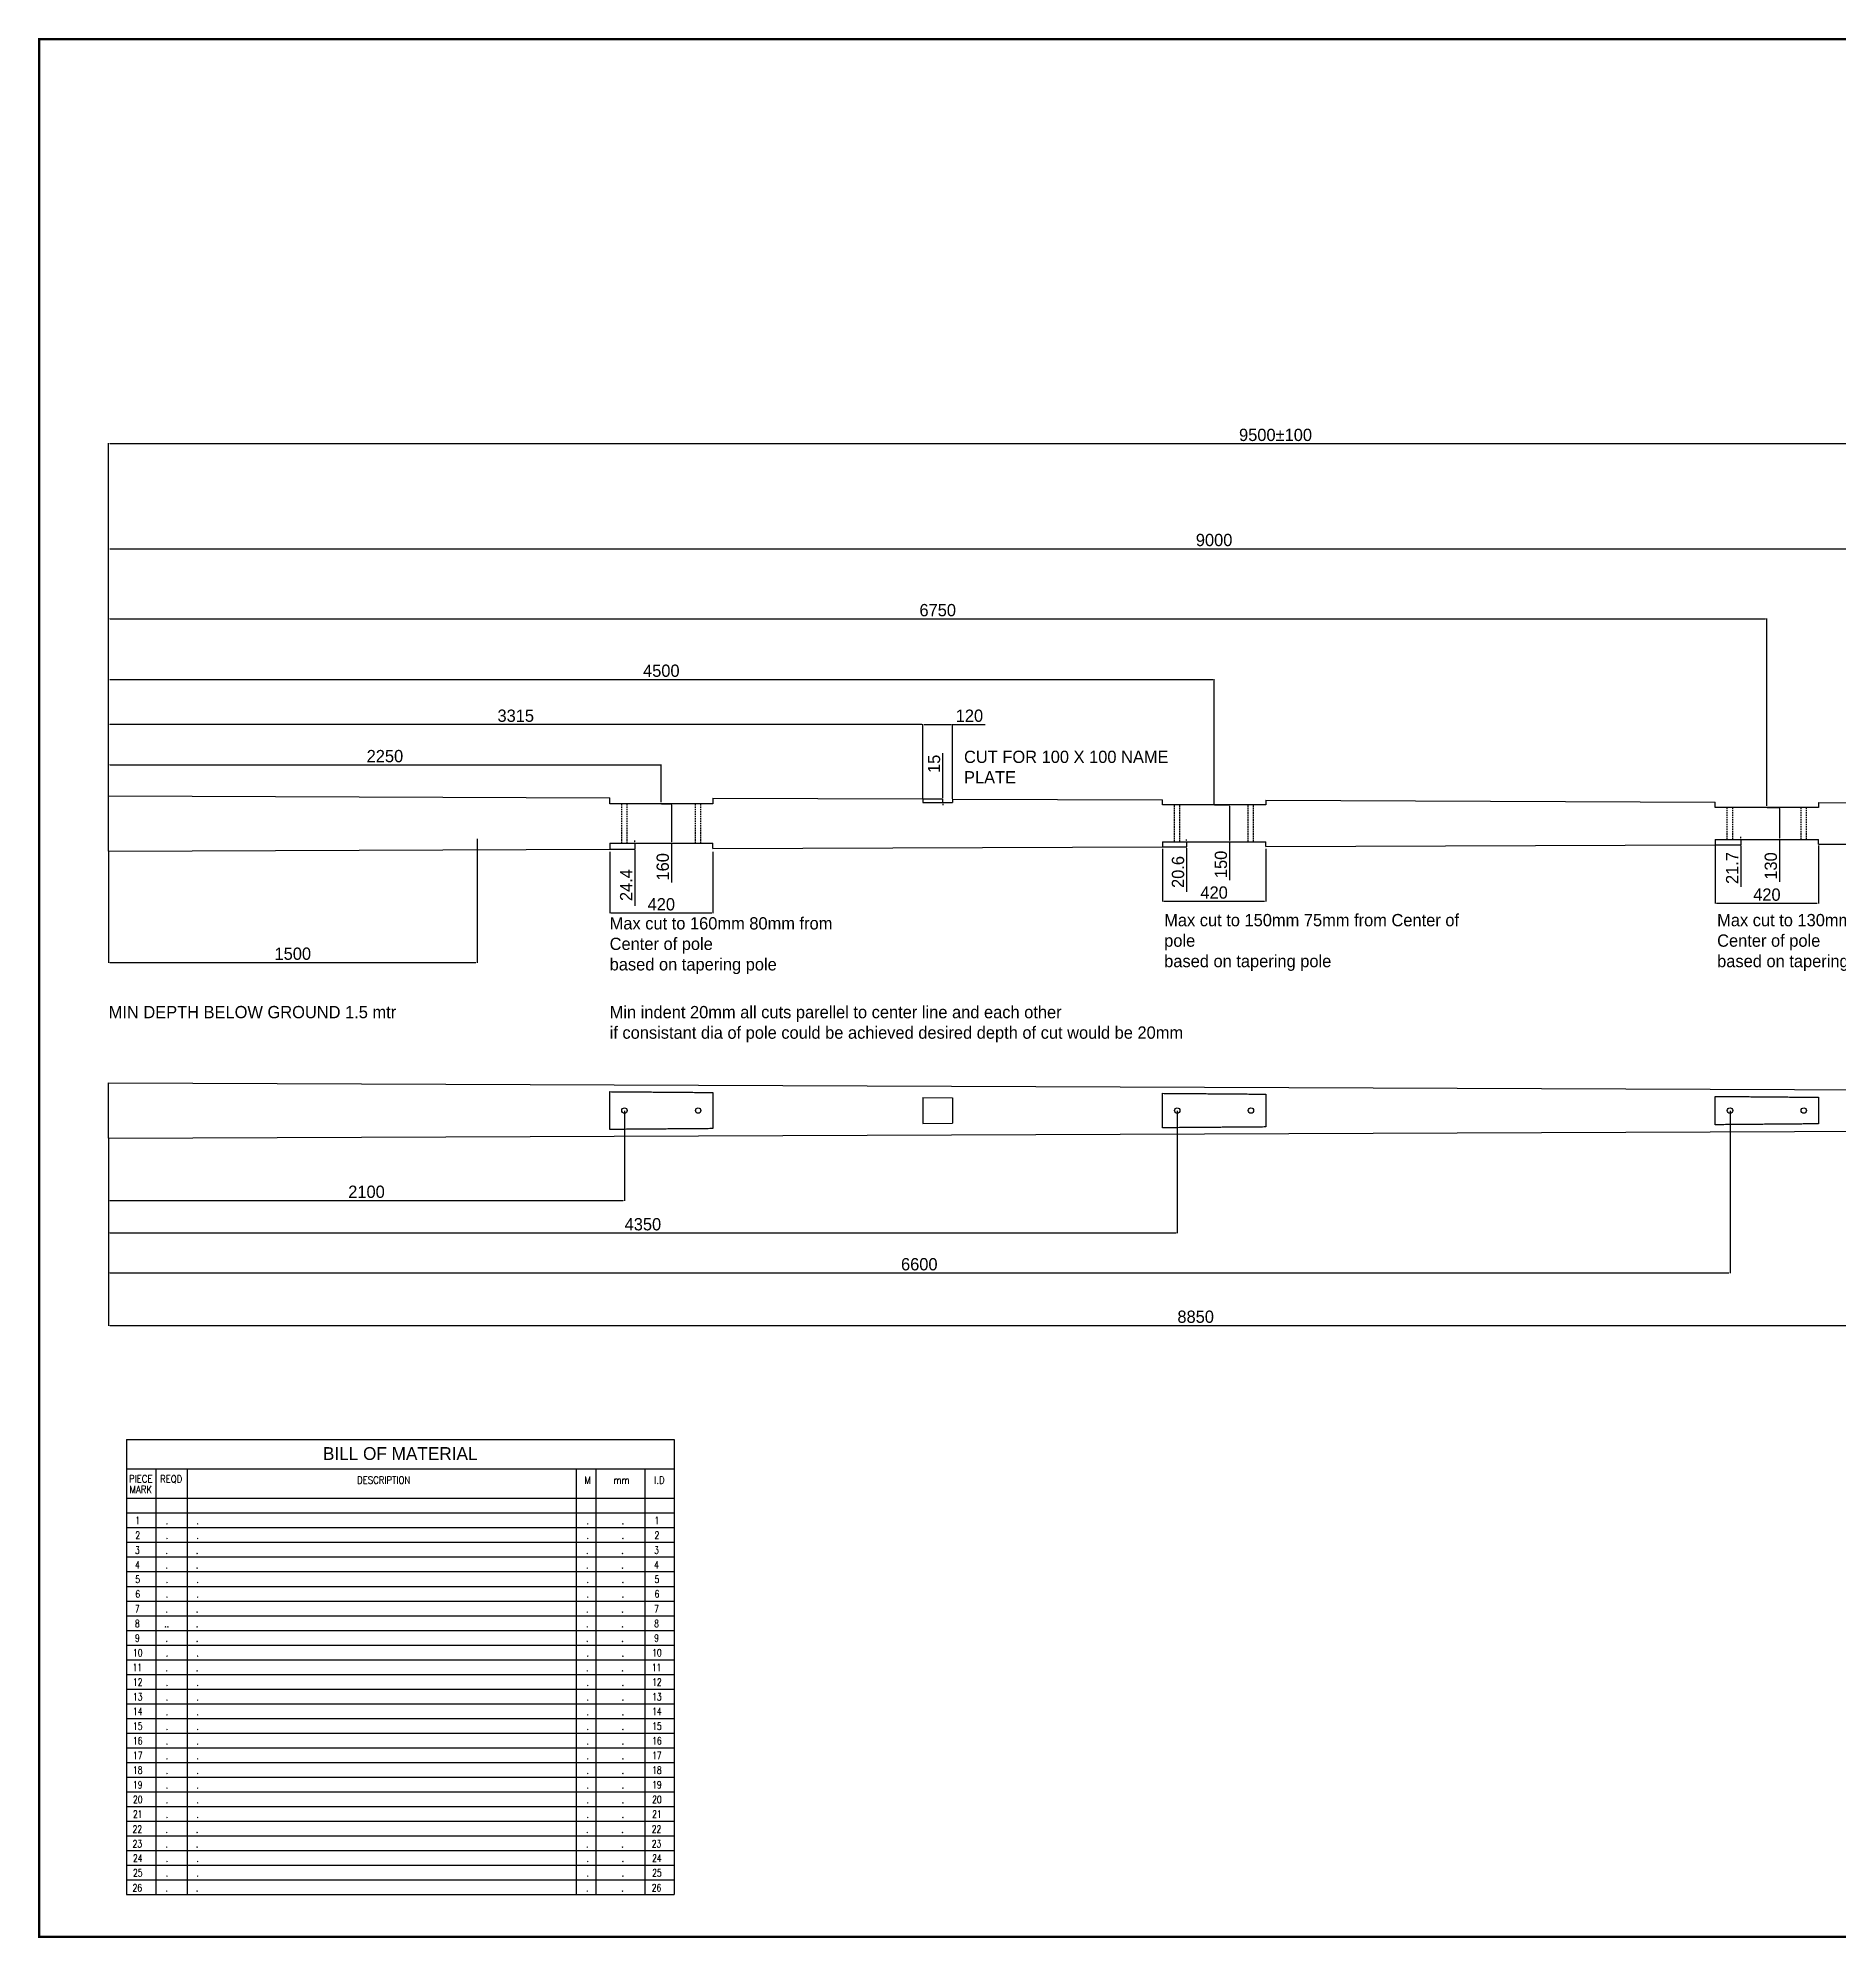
# Model space of a CAD drawing. Header units: inches. Extents: x -2440 to 8669, y 1877 to 9608.
# Drawn here: x -2440 to 4886, y 1877 to 9608 of the extents above; entities that cross this region are included whole.
import ezdxf
from ezdxf.enums import TextEntityAlignment as Align

# ---------------------------------------------------------------- set-up
doc = ezdxf.new("R2010")
doc.units = ezdxf.units.IN
doc.header["$MEASUREMENT"] = 0
doc.linetypes.add('HIDDEN', pattern=[9.525, 6.35, -3.175])
for name, color, linetype in [('D', 7, 'Continuous'), ('DIM', 5, 'Continuous'), ('post 2d', 7, 'Continuous'), ('post hidden 2d', 4, 'HIDDEN')]:
    doc.layers.add(name, color=color, linetype=linetype)
doc.styles.add('332', font='ROMANS.SHX', dxfattribs={"width": 0.75, "height": 1.125})
doc.styles.add('T3', font='romans.shx', dxfattribs={"width": 0.75, "height": 2.125})
doc.dimstyles.new('ISO-25', dxfattribs={"dimtxt": 2.5, "dimasz": 2.5, "dimexe": 1.25, "dimexo": 0.625, "dimtad": 1, "dimtxsty": 'Standard', "dimcen": 2.5, "dimadec": 0, "dimazin": 0, "dimtfac": 1, "dimtmove": 0, "dimatfit": 3, "dimfxl": 0, "dimarcsym": 0})

# ---------------------------------------------------------------- blocks, each defined once
blk = doc.blocks.new('*D1')
at = {"layer": 'Defpoints', "color": 0}
for p in [(6697, 5244.2), (-2153, 4931.7), (6697, 4370)]:
    blk.add_point(p, dxfattribs=at)
at = {"layer": 'DIM', "color": 0, "lineweight": -2}
for p, q in [((6697, 5243.2), (6697, 4368.7)), ((-2153, 4930.7), (-2153, 4368.7)), ((-2148, 4370), (6692, 4370))]:
    blk.add_line(p, q, dxfattribs=at)
at = {"layer": 'DIM', "color": 0}
for points in [[(-2148, 4370.8), (-2148, 4369.2), (-2153, 4370)], [(6692, 4370.8), (6692, 4369.2), (6697, 4370)]]:
    blk.add_solid(points, dxfattribs=at)
at = {"layer": 'DIM', "color": 0, "insert": (2272, 4405), "char_height": 50, "attachment_point": 5}
blk.add_mtext('8850', dxfattribs=at)
blk = doc.blocks.new('*D2')
at = {"layer": 'Defpoints', "color": 0}
for p in [(4447, 5244.2), (-2153, 4937.8), (4447, 4583.5)]:
    blk.add_point(p, dxfattribs=at)
at = {"layer": 'DIM', "color": 0, "lineweight": -2}
for p, q in [((4447, 5243.2), (4447, 4582.3)), ((-2153, 4936.8), (-2153, 4582.3)), ((-2148, 4583.5), (4442, 4583.5))]:
    blk.add_line(p, q, dxfattribs=at)
at = {"layer": 'DIM', "color": 0}
for points in [[(-2148, 4584.3), (-2148, 4582.7), (-2153, 4583.5)], [(4442, 4584.3), (4442, 4582.7), (4447, 4583.5)]]:
    blk.add_solid(points, dxfattribs=at)
at = {"layer": 'DIM', "color": 0, "insert": (1147, 4618.5), "char_height": 50, "attachment_point": 5}
blk.add_mtext('6600', dxfattribs=at)
blk = doc.blocks.new('*D3')
at = {"layer": 'Defpoints', "color": 0}
for p in [(6847, 7530.5), (-2153, 6662), (6847, 6467.7)]:
    blk.add_point(p, dxfattribs=at)
at = {"layer": 'DIM', "color": 0, "lineweight": -2}
for p, q in [((-2153, 6663), (-2153, 7531.8)), ((-2148, 7530.5), (6842, 7530.5)), ((6847, 6468.7), (6847, 7531.8))]:
    blk.add_line(p, q, dxfattribs=at)
at = {"layer": 'DIM', "color": 0}
for points in [[(-2148, 7531.4), (-2148, 7529.7), (-2153, 7530.5)], [(6842, 7531.4), (6842, 7529.7), (6847, 7530.5)]]:
    blk.add_solid(points, dxfattribs=at)
at = {"layer": 'DIM', "color": 0, "insert": (2347, 7565.5), "char_height": 50, "attachment_point": 5}
blk.add_mtext('9000', dxfattribs=at)
blk = doc.blocks.new('*D4')
at = {"layer": 'Defpoints', "color": 0}
for p in [(4597, 7245.1), (-2153, 6659.2), (4597, 6482.7)]:
    blk.add_point(p, dxfattribs=at)
at = {"layer": 'DIM', "color": 0, "lineweight": -2}
for p, q in [((-2153, 6660.2), (-2153, 7246.3)), ((-2148, 7245.1), (4592, 7245.1)), ((4597, 6483.7), (4597, 7246.3))]:
    blk.add_line(p, q, dxfattribs=at)
at = {"layer": 'DIM', "color": 0}
for points in [[(-2148, 7245.9), (-2148, 7244.3), (-2153, 7245.1)], [(4592, 7245.9), (4592, 7244.3), (4597, 7245.1)]]:
    blk.add_solid(points, dxfattribs=at)
at = {"layer": 'DIM', "color": 0, "insert": (1222, 7280.1), "char_height": 50, "attachment_point": 5}
blk.add_mtext('6750', dxfattribs=at)
blk = doc.blocks.new('*D5')
at = {"layer": 'Defpoints', "color": 0}
for p in [(7347, 7958.2), (-2153, 6525.2), (7347, 6487.7)]:
    blk.add_point(p, dxfattribs=at)
at = {"layer": 'DIM', "color": 0, "lineweight": -2}
for p, q in [((-2153, 6526.2), (-2153, 7959.4)), ((-2148, 7958.2), (7342, 7958.2)), ((7347, 6488.7), (7347, 7959.4))]:
    blk.add_line(p, q, dxfattribs=at)
at = {"layer": 'DIM', "color": 0}
for points in [[(-2148, 7959), (-2148, 7957.3), (-2153, 7958.2)], [(7342, 7959), (7342, 7957.3), (7347, 7958.2)]]:
    blk.add_solid(points, dxfattribs=at)
at = {"layer": 'DIM', "color": 0, "insert": (2597, 7993.2), "char_height": 50, "attachment_point": 5}
blk.add_mtext('9500±100', dxfattribs=at)
blk = doc.blocks.new('*D6')
at = {"layer": 'Defpoints', "color": 0}
for p in [(-53, 5244.2), (-2153, 5131.7), (-53, 4878.4)]:
    blk.add_point(p, dxfattribs=at)
at = {"layer": 'DIM', "color": 0, "lineweight": -2}
for p, q in [((-53, 5243.2), (-53, 4877.1)), ((-2153, 5130.7), (-2153, 4877.1)), ((-2148, 4878.4), (-58, 4878.4))]:
    blk.add_line(p, q, dxfattribs=at)
at = {"layer": 'DIM', "color": 0}
for points in [[(-2148, 4879.2), (-2148, 4877.5), (-2153, 4878.4)], [(-58, 4879.2), (-58, 4877.5), (-53, 4878.4)]]:
    blk.add_solid(points, dxfattribs=at)
at = {"layer": 'DIM', "color": 0, "insert": (-1103, 4913.4), "char_height": 50, "attachment_point": 5}
blk.add_mtext('2100', dxfattribs=at)
blk = doc.blocks.new('*D7')
at = {"layer": 'Defpoints', "color": 0}
for p in [(2197, 5244.2), (-2153, 5131.7), (2197, 4746.2)]:
    blk.add_point(p, dxfattribs=at)
at = {"layer": 'DIM', "color": 0, "lineweight": -2}
for p, q in [((2197, 5243.2), (2197, 4744.9)), ((-2153, 5130.7), (-2153, 4744.9)), ((-2148, 4746.2), (2192, 4746.2))]:
    blk.add_line(p, q, dxfattribs=at)
at = {"layer": 'DIM', "color": 0}
for points in [[(-2148, 4747), (-2148, 4745.4), (-2153, 4746.2)], [(2192, 4747), (2192, 4745.4), (2197, 4746.2)]]:
    blk.add_solid(points, dxfattribs=at)
at = {"layer": 'DIM', "color": 0, "insert": (22, 4781.2), "char_height": 50, "attachment_point": 5}
blk.add_mtext('4350', dxfattribs=at)
blk = doc.blocks.new('*D8')
at = {"layer": 'Defpoints', "color": 0}
for p in [(97, 6651.2), (-2153, 6526.2), (97, 6497.7)]:
    blk.add_point(p, dxfattribs=at)
at = {"layer": 'DIM', "color": 0, "lineweight": -2}
for p, q in [((-2153, 6527.2), (-2153, 6652.4)), ((-2148, 6651.2), (92, 6651.2)), ((97, 6498.7), (97, 6652.4))]:
    blk.add_line(p, q, dxfattribs=at)
at = {"layer": 'DIM', "color": 0}
for points in [[(-2148, 6652), (-2148, 6650.3), (-2153, 6651.2)], [(92, 6652), (92, 6650.3), (97, 6651.2)]]:
    blk.add_solid(points, dxfattribs=at)
at = {"layer": 'DIM', "color": 0, "insert": (-1028, 6686.2), "char_height": 50, "attachment_point": 5}
blk.add_mtext('2250', dxfattribs=at)
blk = doc.blocks.new('*D9')
at = {"layer": 'Defpoints', "color": 0}
for p in [(2347, 6998.6), (-2153, 6659.2), (2347, 6487.7)]:
    blk.add_point(p, dxfattribs=at)
at = {"layer": 'DIM', "color": 0, "lineweight": -2}
for p, q in [((-2153, 6660.2), (-2153, 6999.8)), ((-2148, 6998.6), (2342, 6998.6)), ((2347, 6488.7), (2347, 6999.8))]:
    blk.add_line(p, q, dxfattribs=at)
at = {"layer": 'DIM', "color": 0}
for points in [[(-2148, 6999.4), (-2148, 6997.8), (-2153, 6998.6)], [(2342, 6999.4), (2342, 6997.8), (2347, 6998.6)]]:
    blk.add_solid(points, dxfattribs=at)
at = {"layer": 'DIM', "color": 0, "insert": (97, 7033.6), "char_height": 50, "attachment_point": 5}
blk.add_mtext('4500', dxfattribs=at)
blk = doc.blocks.new('*D10')
at = {"layer": 'Defpoints', "color": 0}
for p in [(-113, 6298), (307, 6298), (307, 6048.2)]:
    blk.add_point(p, dxfattribs=at)
at = {"layer": 'DIM', "color": 0, "lineweight": -2}
for p, q in [((-113, 6297), (-113, 6047)), ((307, 6297), (307, 6047)), ((-108, 6048.2), (302, 6048.2))]:
    blk.add_line(p, q, dxfattribs=at)
at = {"layer": 'DIM', "color": 0}
for points in [[(-108, 6049), (-108, 6047.4), (-113, 6048.2)], [(302, 6049), (302, 6047.4), (307, 6048.2)]]:
    blk.add_solid(points, dxfattribs=at)
at = {"layer": 'DIM', "color": 0, "insert": (97, 6083.2), "char_height": 50, "attachment_point": 5}
blk.add_mtext('420', dxfattribs=at)
blk = doc.blocks.new('*D11')
at = {"layer": 'Defpoints', "color": 0}
for p in [(97, 6492.7), (138.1, 6492.7), (97, 6332.7)]:
    blk.add_point(p, dxfattribs=at)
at = {"layer": 'DIM', "color": 0, "lineweight": -2}
for p, q in [((98, 6492.7), (139.3, 6492.7)), ((138.1, 6487.7), (138.1, 6337.7)), ((98, 6332.7), (139.3, 6332.7)), ((138.1, 6332.7), (138.1, 6171.9))]:
    blk.add_line(p, q, dxfattribs=at)
at = {"layer": 'DIM', "color": 0}
for points in [[(137.2, 6487.7), (138.9, 6487.7), (138.1, 6492.7)], [(137.2, 6337.7), (138.9, 6337.7), (138.1, 6332.7)]]:
    blk.add_solid(points, dxfattribs=at)
at = {"layer": 'DIM', "color": 0, "insert": (103.1, 6236), "char_height": 50, "attachment_point": 5, "rotation": 90}
blk.add_mtext('160', dxfattribs=at)
blk = doc.blocks.new('*D12')
at = {"layer": 'Defpoints', "color": 0}
for p in [(-113, 6332.7), (-113, 6308.2), (-11.2, 6332.7)]:
    blk.add_point(p, dxfattribs=at)
at = {"layer": 'DIM', "color": 0, "lineweight": -2}
for p, q in [((-11.2, 6337.7), (-11.2, 6342.7)), ((-112, 6332.7), (-9.9, 6332.7)), ((-112, 6308.2), (-9.9, 6308.2)), ((-11.2, 6332.7), (-11.2, 6308.2)), ((-11.2, 6303.2), (-11.2, 6076.6))]:
    blk.add_line(p, q, dxfattribs=at)
at = {"layer": 'DIM', "color": 0}
for points in [[(-12, 6337.7), (-10.3, 6337.7), (-11.2, 6332.7)], [(-12, 6303.2), (-10.3, 6303.2), (-11.2, 6308.2)]]:
    blk.add_solid(points, dxfattribs=at)
at = {"layer": 'DIM', "color": 0, "insert": (-46.2, 6161.6), "char_height": 50, "attachment_point": 5, "rotation": 90}
blk.add_mtext('24.4', dxfattribs=at)
blk = doc.blocks.new('*D13')
at = {"layer": 'Defpoints', "color": 0}
for p in [(2137, 6337.7), (2137, 6317.1), (2235.2, 6337.7)]:
    blk.add_point(p, dxfattribs=at)
at = {"layer": 'DIM', "color": 0, "lineweight": -2}
for p, q in [((2235.2, 6342.7), (2235.2, 6347.7)), ((2138, 6337.7), (2236.5, 6337.7)), ((2138, 6317.1), (2236.5, 6317.1)), ((2235.2, 6337.7), (2235.2, 6317.1)), ((2235.2, 6312.1), (2235.2, 6134.2))]:
    blk.add_line(p, q, dxfattribs=at)
at = {"layer": 'DIM', "color": 0}
for points in [[(2234.4, 6342.7), (2236, 6342.7), (2235.2, 6337.7)], [(2234.4, 6312.1), (2236, 6312.1), (2235.2, 6317.1)]]:
    blk.add_solid(points, dxfattribs=at)
at = {"layer": 'DIM', "color": 0, "insert": (2200.2, 6215), "char_height": 50, "attachment_point": 5, "rotation": 90}
blk.add_mtext('20.6', dxfattribs=at)
blk = doc.blocks.new('*D14')
at = {"layer": 'Defpoints', "color": 0}
for p in [(2137, 6310), (2557, 6310), (2557, 6096)]:
    blk.add_point(p, dxfattribs=at)
at = {"layer": 'DIM', "color": 0, "lineweight": -2}
for p, q in [((2137, 6309), (2137, 6094.7)), ((2557, 6309), (2557, 6094.7)), ((2142, 6096), (2552, 6096))]:
    blk.add_line(p, q, dxfattribs=at)
at = {"layer": 'DIM', "color": 0}
for points in [[(2142, 6096.8), (2142, 6095.1), (2137, 6096)], [(2552, 6096.8), (2552, 6095.1), (2557, 6096)]]:
    blk.add_solid(points, dxfattribs=at)
at = {"layer": 'DIM', "color": 0, "insert": (2347, 6131), "char_height": 50, "attachment_point": 5}
blk.add_mtext('420', dxfattribs=at)
blk = doc.blocks.new('*D15')
at = {"layer": 'Defpoints', "color": 0}
for p in [(2347, 6487.7), (2409.8, 6487.7), (2347, 6337.7)]:
    blk.add_point(p, dxfattribs=at)
at = {"layer": 'DIM', "color": 0, "lineweight": -2}
for p, q in [((2348, 6487.7), (2411, 6487.7)), ((2409.8, 6482.7), (2409.8, 6342.7)), ((2348, 6337.7), (2411, 6337.7)), ((2409.8, 6337.7), (2409.8, 6181.5))]:
    blk.add_line(p, q, dxfattribs=at)
at = {"layer": 'DIM', "color": 0}
for points in [[(2408.9, 6482.7), (2410.6, 6482.7), (2409.8, 6487.7)], [(2408.9, 6342.7), (2410.6, 6342.7), (2409.8, 6337.7)]]:
    blk.add_solid(points, dxfattribs=at)
at = {"layer": 'DIM', "color": 0, "insert": (2374.8, 6245.7), "char_height": 50, "attachment_point": 5, "rotation": 90}
blk.add_mtext('150', dxfattribs=at)
blk = doc.blocks.new('*D21')
at = {"layer": 'Defpoints', "color": 0}
for p in [(4387, 6332.3), (4807, 6324.2), (4807, 6087.5)]:
    blk.add_point(p, dxfattribs=at)
at = {"layer": 'DIM', "color": 0, "lineweight": -2}
for p, q in [((4387, 6331.3), (4387, 6086.3)), ((4807, 6323.2), (4807, 6086.3)), ((4392, 6087.5), (4802, 6087.5))]:
    blk.add_line(p, q, dxfattribs=at)
at = {"layer": 'DIM', "color": 0}
for points in [[(4392, 6088.3), (4392, 6086.7), (4387, 6087.5)], [(4802, 6088.3), (4802, 6086.7), (4807, 6087.5)]]:
    blk.add_solid(points, dxfattribs=at)
at = {"layer": 'DIM', "color": 0, "insert": (4597, 6122.5), "char_height": 50, "attachment_point": 5}
blk.add_mtext('420', dxfattribs=at)
blk = doc.blocks.new('*D22')
at = {"layer": 'Defpoints', "color": 0}
for p in [(4387, 6347.7), (4490.5, 6347.7), (4386, 6326)]:
    blk.add_point(p, dxfattribs=at)
at = {"layer": 'DIM', "color": 0, "lineweight": -2}
for p, q in [((4388, 6347.7), (4491.7, 6347.7)), ((4490.5, 6352.7), (4490.5, 6357.7)), ((4490.5, 6347.7), (4490.5, 6326)), ((4387, 6326), (4491.7, 6326)), ((4490.5, 6321), (4490.5, 6154.4))]:
    blk.add_line(p, q, dxfattribs=at)
at = {"layer": 'DIM', "color": 0}
for points in [[(4489.6, 6352.7), (4491.3, 6352.7), (4490.5, 6347.7)], [(4489.6, 6321), (4491.3, 6321), (4490.5, 6326)]]:
    blk.add_solid(points, dxfattribs=at)
at = {"layer": 'DIM', "color": 0, "insert": (4455.5, 6231.1), "char_height": 50, "attachment_point": 5, "rotation": 90}
blk.add_mtext('21.7', dxfattribs=at)
blk = doc.blocks.new('*D23')
at = {"layer": 'Defpoints', "color": 0}
for p in [(4597, 6477.7), (4597, 6347.7), (4648.2, 6347.7)]:
    blk.add_point(p, dxfattribs=at)
at = {"layer": 'DIM', "color": 0, "lineweight": -2}
for p, q in [((4598, 6477.7), (4649.4, 6477.7)), ((4648.2, 6472.7), (4648.2, 6352.7)), ((4598, 6347.7), (4649.4, 6347.7)), ((4648.2, 6347.7), (4648.2, 6175.1))]:
    blk.add_line(p, q, dxfattribs=at)
at = {"layer": 'DIM', "color": 0}
for points in [[(4647.3, 6472.7), (4649, 6472.7), (4648.2, 6477.7)], [(4647.3, 6352.7), (4649, 6352.7), (4648.2, 6347.7)]]:
    blk.add_solid(points, dxfattribs=at)
at = {"layer": 'DIM', "color": 0, "insert": (4613.2, 6239.3), "char_height": 50, "attachment_point": 5, "rotation": 90}
blk.add_mtext('130', dxfattribs=at)
blk = doc.blocks.new('*D31')
at = {"layer": 'Defpoints', "color": 0}
for p in [(-653, 6350.2), (-2153, 6300.2), (-653, 5847.1)]:
    blk.add_point(p, dxfattribs=at)
at = {"layer": 'DIM', "color": 0, "lineweight": -2}
for p, q in [((-653, 6349.2), (-653, 5845.9)), ((-2153, 6299.2), (-2153, 5845.9)), ((-2148, 5847.1), (-658, 5847.1))]:
    blk.add_line(p, q, dxfattribs=at)
at = {"layer": 'DIM', "color": 0}
for points in [[(-2148, 5848), (-2148, 5846.3), (-2153, 5847.1)], [(-658, 5848), (-658, 5846.3), (-653, 5847.1)]]:
    blk.add_solid(points, dxfattribs=at)
at = {"layer": 'DIM', "color": 0, "insert": (-1403, 5882.1), "char_height": 50, "attachment_point": 5}
blk.add_mtext('1500', dxfattribs=at)
blk = doc.blocks.new('*D33')
at = {"layer": 'Defpoints', "color": 0}
for p in [(1282, 6815.5), (1162, 6512.1), (1282, 6512.1)]:
    blk.add_point(p, dxfattribs=at)
at = {"layer": 'DIM', "color": 0, "lineweight": -2}
for p, q in [((1162, 6513.1), (1162, 6816.7)), ((1167, 6815.5), (1277, 6815.5)), ((1282, 6513.1), (1282, 6816.7)), ((1282, 6815.5), (1415.3, 6815.5))]:
    blk.add_line(p, q, dxfattribs=at)
at = {"layer": 'DIM', "color": 0}
for points in [[(1167, 6816.3), (1167, 6814.6), (1162, 6815.5)], [(1277, 6816.3), (1277, 6814.6), (1282, 6815.5)]]:
    blk.add_solid(points, dxfattribs=at)
at = {"layer": 'DIM', "color": 0, "insert": (1351.1, 6850.5), "char_height": 50, "attachment_point": 5}
blk.add_mtext('120', dxfattribs=at)
blk = doc.blocks.new('*D34')
at = {"layer": 'Defpoints', "color": 0}
for p in [(-2153, 6815.5), (1162, 6815.5), (-2153, 6651.2)]:
    blk.add_point(p, dxfattribs=at)
at = {"layer": 'DIM', "color": 0, "lineweight": -2}
for p, q in [((-2153, 6652.2), (-2153, 6816.7)), ((1157, 6815.5), (-2148, 6815.5)), ((1162, 6816.5), (1162, 6816.7))]:
    blk.add_line(p, q, dxfattribs=at)
at = {"layer": 'DIM', "color": 0}
for points in [[(-2148, 6816.3), (-2148, 6814.6), (-2153, 6815.5)], [(1157, 6816.3), (1157, 6814.6), (1162, 6815.5)]]:
    blk.add_solid(points, dxfattribs=at)
at = {"layer": 'DIM', "color": 0, "insert": (-495.5, 6850.5), "char_height": 50, "attachment_point": 5}
blk.add_mtext('3315', dxfattribs=at)
blk = doc.blocks.new('*D35')
at = {"layer": 'Defpoints', "color": 0}
for p in [(1162, 6512.1), (1162, 6497.1), (1242.2, 6512.1)]:
    blk.add_point(p, dxfattribs=at)
at = {"layer": 'DIM', "color": 0, "lineweight": -2}
for p, q in [((1242.2, 6517.1), (1242.2, 6698.3)), ((1163, 6512.1), (1243.4, 6512.1)), ((1163, 6497.1), (1243.4, 6497.1)), ((1242.2, 6497.1), (1242.2, 6512.1)), ((1242.2, 6492.1), (1242.2, 6487.1))]:
    blk.add_line(p, q, dxfattribs=at)
at = {"layer": 'DIM', "color": 0}
for points in [[(1241.4, 6517.1), (1243, 6517.1), (1242.2, 6512.1)], [(1241.4, 6492.1), (1243, 6492.1), (1242.2, 6497.1)]]:
    blk.add_solid(points, dxfattribs=at)
at = {"layer": 'DIM', "color": 0, "insert": (1207.2, 6654.9), "char_height": 50, "attachment_point": 5, "rotation": 90}
blk.add_mtext('15', dxfattribs=at)

msp = doc.modelspace()

# ---------------------------------------------------------------- linework, layer by layer
for p, q in [((8664.52, 9603.9), (-2435.6, 9603.9)), ((-2435.6, 9603.9), (-2435.6, 1881.81)), ((-2435.6, 1881.81), (8664.52, 1881.81))]:
    msp.add_line(p, q)
at = {"const_width": 9.12}
msp.add_lwpolyline([(8664.52, 1881.81), (-2435.6, 1881.81), (-2435.6, 9603.9), (8664.52, 9603.9)], close=True, dxfattribs=at)
at = {"layer": 'D'}
for p, q in [((-2080.51, 3905.37), (149.02, 3905.37)), ((-2080.51, 3905.37), (-2080.51, 2054.06)), ((149.02, 3905.37), (149.02, 2054.06)), ((-2080.51, 3786.82), (149.02, 3786.82)), ((-1961.08, 3786.82), (-1961.08, 2054.06)), ((-1832.88, 3786.82), (-1832.88, 2054.06)), ((-249.11, 3786.82), (-249.11, 2054.06)), ((-169.49, 3786.82), (-169.49, 2054.06)), ((29.58, 3786.82), (29.58, 2054.06)), ((-2080.51, 3666.49), (149.02, 3666.49)), ((-2080.51, 3606.77), (149.02, 3606.77)), ((-2080.51, 3547.05), (149.02, 3547.05)), ((-2080.51, 3487.33), (149.02, 3487.33)), ((-2080.51, 3427.61), (149.02, 3427.61)), ((-2080.51, 3367.89), (149.02, 3367.89)), ((-2080.51, 3308.17), (149.02, 3308.17)), ((-2080.51, 3248.45), (149.02, 3248.45)), ((-2080.51, 3188.73), (149.02, 3188.73)), ((-2080.51, 3129.02), (149.02, 3129.02)), ((-2080.51, 3069.3), (149.02, 3069.3)), ((-2080.51, 3009.58), (149.02, 3009.58)), ((-2080.51, 2949.86), (149.02, 2949.86)), ((-2080.51, 2890.14), (149.02, 2890.14)), ((-2080.51, 2830.42), (149.02, 2830.42)), ((-2080.51, 2770.7), (149.02, 2770.7)), ((-2080.51, 2710.98), (149.02, 2710.98)), ((-2080.51, 2651.26), (149.02, 2651.26)), ((-2080.51, 2591.54), (149.02, 2591.54)), ((-2080.51, 2531.82), (149.02, 2531.82)), ((-2080.51, 2531.82), (149.02, 2531.82)), ((-2080.51, 2472.1), (149.02, 2472.1)), ((-2080.51, 2472.1), (149.02, 2472.1)), ((-2080.51, 2412.38), (149.02, 2412.38)), ((-2080.51, 2352.66), (149.02, 2352.66)), ((-2080.51, 2292.94), (149.02, 2292.94)), ((-2080.51, 2233.22), (149.02, 2233.22)), ((-2080.51, 2173.5), (149.02, 2173.5)), ((-2080.51, 2113.78), (149.02, 2113.78)), ((-2080.51, 2054.06), (149.02, 2054.06)), ((-2080.51, 2054.06), (149.02, 2054.06))]:
    msp.add_line(p, q, dxfattribs=at)
at = {"layer": 'post 2d'}
for p, q in [((-2153.04, 6300.17), (-2153.04, 6525.17)), ((-2153.04, 6525.17), (-113.04, 6517.11)), ((-113.04, 6492.67), (-113.04, 6517.11)), ((306.96, 6515.46), (306.96, 6492.67)), ((306.96, 6515.46), (1161.96, 6512.08)), ((1161.96, 6512.08), (1161.96, 6497.08)), ((1161.96, 6497.08), (1281.96, 6497.08)), ((1281.96, 6511.61), (1281.96, 6497.08)), ((1281.96, 6511.61), (2136.96, 6508.23)), ((2136.96, 6487.67), (2136.96, 6508.23)), ((2556.96, 6506.57), (2556.96, 6487.67)), ((2556.96, 6506.57), (4386.96, 6499.35)), ((4386.96, 6477.67), (4386.96, 6499.35)), ((4806.96, 6497.69), (4806.96, 6477.67)), ((4806.96, 6497.69), (6636.96, 6490.47)), ((4386.96, 6347.67), (4386.96, 6325.98)), ((4386.96, 6347.67), (4806.96, 6347.67)), ((4806.96, 6327.64), (4806.96, 6347.67)), ((-2153.04, 6300.17), (-113.04, 6308.22)), ((-113.04, 6332.67), (-113.04, 6308.22)), ((306.96, 6309.88), (306.96, 6332.67)), ((306.96, 6309.88), (2136.96, 6317.1)), ((2136.96, 6337.67), (2136.96, 6317.1)), ((2556.96, 6318.76), (2556.96, 6337.67)), ((2556.96, 6318.76), (4386.96, 6325.98)), ((4806.96, 6327.64), (6636.96, 6334.86)), ((-2153.04, 5356.66), (7346.96, 5319.16)), ((-2153.04, 5131.66), (-2153.04, 5356.66)), ((-113.04, 5167.25), (-113.04, 5321.07)), ((306.96, 5317.7), (306.96, 5170.61)), ((1161.96, 5296.67), (1161.96, 5191.65)), ((1161.96, 5296.67), (1281.96, 5295.77)), ((1281.96, 5295.77), (1281.96, 5192.55)), ((2136.96, 5174.03), (2136.96, 5314.28)), ((2556.96, 5310.97), (2556.96, 5177.34)), ((4386.96, 5186.44), (4386.96, 5301.87)), ((4806.96, 5298.3), (4806.96, 5190.02)), ((1161.96, 5191.65), (1281.96, 5192.55)), ((-2153.04, 5131.66), (7346.96, 5169.16))]:
    msp.add_line(p, q, dxfattribs=at)
for centre in [(-53.04, 5244.16), (246.96, 5244.16), (2196.96, 5244.16), (2496.96, 5244.16), (4446.96, 5244.16), (4746.96, 5244.16)]:
    msp.add_circle(centre, 11, dxfattribs=at)
for points, weights in [([(306.96, 6492.67), (101.66, 6492.67), (-113.04, 6492.67)], [1, 1.00010998203, 1]), ([(2556.96, 6487.67), (2352.04, 6487.67), (2136.96, 6487.67)], [1, 1.00013275899, 1]), ([(4806.96, 6477.67), (4603.68, 6477.67), (4386.96, 6477.67)], [1, 1.00019901451, 1]), ([(-113.04, 6332.67), (101.66, 6332.67), (306.96, 6332.67)], [1, 1.00010998208, 1]), ([(2136.96, 6337.67), (2352.04, 6337.67), (2556.96, 6337.67)], [1, 1.00013275899, 1]), ([(-113.04, 5321.07), (101.66, 5319.37), (306.96, 5317.7)], [1, 1.00010998208, 1]), ([(2136.96, 5314.28), (2352.04, 5312.61), (2556.96, 5310.97)], [1, 1.00013275899, 1]), ([(4386.96, 5301.87), (4603.68, 5300.06), (4806.96, 5298.3)], [1, 1.0001990145, 1]), ([(4806.96, 5190.02), (4603.68, 5188.25), (4386.96, 5186.44)], [1, 1.0001990145, 1]), ([(306.96, 5170.61), (101.66, 5168.95), (-113.04, 5167.25)], [1, 1.00010998211, 1]), ([(2556.96, 5177.34), (2352.04, 5175.7), (2136.96, 5174.03)], [1, 1.00013275904, 1])]:
    msp.add_rational_spline(points, weights, degree=2, dxfattribs=at)
at = {"layer": 'post hidden 2d'}
for p, q in [((-64.04, 6332.67), (-64.04, 6492.67)), ((-42.04, 6332.67), (-42.04, 6492.67)), ((235.96, 6332.67), (235.96, 6492.67)), ((257.96, 6332.67), (257.96, 6492.67)), ((2185.96, 6337.67), (2185.96, 6487.67)), ((2207.96, 6337.67), (2207.96, 6487.67)), ((2485.96, 6337.67), (2485.96, 6487.67)), ((2507.96, 6337.67), (2507.96, 6487.67)), ((4435.96, 6347.67), (4435.96, 6477.67)), ((4457.96, 6347.67), (4457.96, 6477.67)), ((4735.96, 6347.67), (4735.96, 6477.67)), ((4757.96, 6347.67), (4757.96, 6477.67))]:
    msp.add_line(p, q, dxfattribs=at)

# ---------------------------------------------------------------- texts
at = {"layer": 'D'}
msp.add_text('BILL OF MATERIAL', height=52.2547, dxfattribs=at).set_placement((-965.75, 3822.42), align=Align.CENTER)
for s, style, width, p in [('PIECE', 'T3', 0.85, (-2021.71, 3730.86)), ('MARK', 'T3', 0.85, (-2021.71, 3687.49)), ('REQD', 'T3', 0.85, (-1897.91, 3730.06)), ('1', '332', 0.75, (-2034.16, 3560.78)), ('.', '332', 0.75, (-1914.73, 3560.78)), ('.', '332', 0.75, (-202.76, 3560.78)), ('.', '332', 0.75, (-59.43, 3560.78)), ('1', '332', 0.75, (79.12, 3560.78)), ('2', '332', 0.75, (-2034.16, 3501.06)), ('.', '332', 0.75, (-1914.73, 3501.06)), ('.', '332', 0.75, (-202.76, 3501.06)), ('.', '332', 0.75, (-59.43, 3501.06)), ('2', '332', 0.75, (79.12, 3501.06)), ('3', '332', 0.75, (-2035.79, 3440.35)), ('4', '332', 0.75, (-2035.79, 3380.63)), ('.', '332', 0.75, (-1916.35, 3440.35)), ('.', '332', 0.75, (-204.38, 3440.35)), ('.', '332', 0.75, (-61.06, 3440.35)), ('3', '332', 0.75, (77.49, 3440.35)), ('4', '332', 0.75, (77.49, 3380.63)), ('5', '332', 0.75, (-2034.16, 3321.9)), ('.', '332', 0.75, (-1916.35, 3380.63)), ('.', '332', 0.75, (-1914.73, 3321.9)), ('.', '332', 0.75, (-204.38, 3380.63)), ('.', '332', 0.75, (-202.76, 3321.9)), ('.', '332', 0.75, (-61.06, 3380.63)), ('.', '332', 0.75, (-59.43, 3321.9)), ('5', '332', 0.75, (79.12, 3321.9)), ('6', '332', 0.75, (-2034.16, 3262.18)), ('.', '332', 0.75, (-1914.73, 3262.18)), ('.', '332', 0.75, (-202.76, 3262.18)), ('.', '332', 0.75, (-59.43, 3262.18)), ('6', '332', 0.75, (79.12, 3262.18)), ('7', '332', 0.75, (-2035.79, 3201.48)), ('8', '332', 0.75, (-2035.79, 3141.76)), ('.', '332', 0.75, (-1916.35, 3201.48)), ('.', '332', 0.75, (-204.38, 3201.48)), ('.', '332', 0.75, (-61.06, 3201.48)), ('7', '332', 0.75, (77.49, 3201.48)), ('8', '332', 0.75, (77.49, 3141.76)), ('9', '332', 0.75, (-2035.79, 3082.92)), ('..', '332', 0.75, (-1916.35, 3141.76)), ('.', '332', 0.75, (-204.38, 3141.76)), ('.', '332', 0.75, (-61.06, 3141.76)), ('9', '332', 0.75, (77.49, 3082.92)), ('10', '332', 0.75, (-2034.16, 3023.3)), ('.', '332', 0.75, (-1916.35, 3082.92)), ('.', '332', 0.75, (-1914.73, 3023.3)), ('.', '332', 0.75, (-204.38, 3082.92)), ('.', '332', 0.75, (-202.76, 3023.3)), ('.', '332', 0.75, (-61.06, 3082.92)), ('.', '332', 0.75, (-59.43, 3023.3)), ('10', '332', 0.75, (79.12, 3023.3)), ('11', '332', 0.75, (-2035.79, 2963.48)), ('.', '332', 0.75, (-1916.35, 2963.48)), ('.', '332', 0.75, (-204.38, 2963.48)), ('.', '332', 0.75, (-61.06, 2963.48)), ('11', '332', 0.75, (77.49, 2963.48)), ('12', '332', 0.75, (-2034.16, 2903.86)), ('13', '332', 0.75, (-2034.16, 2844.14)), ('.', '332', 0.75, (-1914.73, 2903.86)), ('.', '332', 0.75, (-202.76, 2903.86)), ('.', '332', 0.75, (-59.43, 2903.86)), ('12', '332', 0.75, (79.12, 2903.86)), ('13', '332', 0.75, (79.12, 2844.14)), ('14', '332', 0.75, (-2034.16, 2784.43)), ('.', '332', 0.75, (-1914.73, 2844.14)), ('.', '332', 0.75, (-1914.73, 2784.43)), ('.', '332', 0.75, (-202.76, 2844.14)), ('.', '332', 0.75, (-202.76, 2784.43)), ('.', '332', 0.75, (-59.43, 2844.14)), ('.', '332', 0.75, (-59.43, 2784.43)), ('14', '332', 0.75, (79.12, 2784.43)), ('15', '332', 0.75, (-2034.16, 2724.71)), ('.', '332', 0.75, (-1914.73, 2724.71)), ('.', '332', 0.75, (-202.76, 2724.71)), ('.', '332', 0.75, (-59.43, 2724.71)), ('15', '332', 0.75, (79.12, 2724.71)), ('16', '332', 0.75, (-2034.16, 2664.99)), ('17', '332', 0.75, (-2034.16, 2605.27)), ('.', '332', 0.75, (-1914.73, 2664.99)), ('.', '332', 0.75, (-202.76, 2664.99)), ('.', '332', 0.75, (-59.43, 2664.99)), ('16', '332', 0.75, (79.12, 2664.99)), ('17', '332', 0.75, (79.12, 2605.27)), ('18', '332', 0.75, (-2034.16, 2545.55)), ('.', '332', 0.75, (-1914.73, 2605.27)), ('.', '332', 0.75, (-202.76, 2605.27)), ('.', '332', 0.75, (-59.43, 2605.27)), ('18', '332', 0.75, (79.12, 2545.55)), ('19', '332', 0.75, (-2034.16, 2485.83)), ('.', '332', 0.75, (-1914.73, 2545.55)), ('.', '332', 0.75, (-1914.73, 2485.83)), ('.', '332', 0.75, (-202.76, 2545.55)), ('.', '332', 0.75, (-202.76, 2485.83)), ('.', '332', 0.75, (-59.43, 2545.55)), ('.', '332', 0.75, (-59.43, 2485.83)), ('19', '332', 0.75, (79.12, 2485.83)), ('20', '332', 0.75, (-2034.16, 2426.11)), ('.', '332', 0.75, (-1914.73, 2426.11)), ('.', '332', 0.75, (-202.76, 2426.11)), ('.', '332', 0.75, (-59.43, 2426.11)), ('20', '332', 0.75, (79.12, 2426.11)), ('22', '332', 0.75, (-2035.79, 2305.68)), ('21', '332', 0.75, (-2034.16, 2366.39)), ('.', '332', 0.75, (-1914.73, 2366.39)), ('.', '332', 0.75, (-202.76, 2366.39)), ('.', '332', 0.75, (-59.43, 2366.39)), ('22', '332', 0.75, (77.49, 2305.68)), ('21', '332', 0.75, (79.12, 2366.39)), ('23', '332', 0.75, (-2035.79, 2245.96)), ('.', '332', 0.75, (-1916.35, 2305.68)), ('.', '332', 0.75, (-1916.35, 2245.96)), ('.', '332', 0.75, (-204.38, 2305.68)), ('.', '332', 0.75, (-204.38, 2245.96)), ('.', '332', 0.75, (-61.06, 2305.68)), ('.', '332', 0.75, (-61.06, 2245.96)), ('23', '332', 0.75, (77.49, 2245.96)), ('24', '332', 0.75, (-2034.16, 2187.23)), ('.', '332', 0.75, (-1914.73, 2187.23)), ('.', '332', 0.75, (-202.76, 2187.23)), ('.', '332', 0.75, (-59.43, 2187.23)), ('24', '332', 0.75, (79.12, 2187.23)), ('26', '332', 0.75, (-2035.79, 2066.8)), ('25', '332', 0.75, (-2034.16, 2127.51)), ('.', '332', 0.75, (-1914.73, 2127.51)), ('.', '332', 0.75, (-202.76, 2127.51)), ('.', '332', 0.75, (-59.43, 2127.51)), ('26', '332', 0.75, (77.49, 2066.8)), ('25', '332', 0.75, (79.12, 2127.51)), ('.', '332', 0.75, (-1916.35, 2066.8)), ('.', '332', 0.75, (-204.38, 2066.8)), ('.', '332', 0.75, (-61.06, 2066.8))]:
    msp.add_text(s, height=29.86, dxfattribs=dict(at, style=style, width=width)).set_placement(p, align=Align.CENTER)
at = {"layer": 'D', "style": 'T3', "width": 0.85}
for s, height, p in [('DESCRIPTION', 29.8598, (-1032.96, 3740.74)), ('M', 29.86, (-203.22, 3740.74)), ('mm', 29.86, (-64.89, 3740.74)), ('I.D', 29.86, (89.3, 3740.74))]:
    msp.add_text(s, height=height, dxfattribs=at).set_placement(p, align=Align.MIDDLE)
at = {"layer": 'D', "style": '332', "width": 0.75}
for p in [(-1795.29, 3560.78), (-1795.29, 3501.06), (-1796.92, 3440.35), (-1796.92, 3380.63), (-1795.29, 3321.9), (-1795.29, 3262.18), (-1796.92, 3201.48), (-1796.92, 3141.76), (-1796.92, 3082.92), (-1795.29, 3023.3), (-1796.92, 2963.48), (-1795.29, 2903.86), (-1795.29, 2844.14), (-1795.29, 2784.43), (-1795.29, 2724.71), (-1795.29, 2664.99), (-1795.29, 2605.27), (-1795.29, 2545.55), (-1795.29, 2485.83), (-1795.29, 2426.11), (-1795.29, 2366.39), (-1796.92, 2305.68), (-1796.92, 2245.96), (-1795.29, 2187.23), (-1795.29, 2127.51), (-1796.92, 2066.8)]:
    msp.add_text('.', height=29.86, dxfattribs=at).set_placement(p)
at = {"layer": 'DIM', "char_height": 50, "attachment_point": 1}
for s, insert, width in [('CUT FOR 100 X 100 NAME PLATE', (1329.12, 6708.53), 917.9735), ('Max cut to 160mm 80mm from Center of pole\\Pbased on tapering pole', (-113.33, 6030.98), 1086.0273), ('Max cut to 150mm 75mm from Center of pole\\Pbased on tapering pole', (2143.78, 6044.11), 1225.1368), ('Max cut to 130mm 65mm from Center of pole\\Pbased on tapering pole', (4394.54, 6044.11), 1039.6431), ('MIN DEPTH BELOW GROUND 1.5 mtr ', (-2152.39, 5669.77), 3169.2092), ('Min indent 20mm all cuts parellel to center line and each other\\Pif consistant dia of pole could be achieved desired depth of cut would be 20mm ', (-113.33, 5669.77), 3169.2092)]:
    msp.add_mtext(s, dxfattribs=dict(at, insert=insert, width=width))

# ---------------------------------------------------------------- dimensions: what is measured, and where the dimension line sits
at = {"layer": 'DIM'}
for base, p1, p2, override, picture, middle in [((7346.96, 7958.15), (-2153.04, 6525.17), (7346.96, 6487.67), {"dimtxt": 50, "dimasz": 5, "dimexo": 1, "dimgap": 10, "dimdec": 1, "dimdsep": 46, "dimtol": 1, "dimlim": 0, "dimtp": 100, "dimtm": 100}, '*D5', (2596.96, 7993.15)), ((6846.96, 7530.53), (-2153.04, 6661.96), (6846.96, 6467.67), {"dimtxt": 50, "dimasz": 5, "dimexo": 1, "dimgap": 10, "dimdec": 1, "dimdsep": 46}, '*D3', (2346.96, 7565.53)), ((4596.96, 7245.1), (-2153.04, 6659.21), (4596.96, 6482.67), {"dimtxt": 50, "dimasz": 5, "dimexo": 1, "dimgap": 10, "dimdec": 1, "dimdsep": 46}, '*D4', (1221.96, 7280.1)), ((2346.96, 6998.6), (-2153.04, 6659.21), (2346.96, 6487.67), {"dimtxt": 50, "dimasz": 5, "dimexo": 1, "dimgap": 10, "dimdec": 1, "dimdsep": 46}, '*D9', (96.96, 7033.6)), ((-2153.04, 6815.48), (1161.96, 6815.48), (-2153.04, 6651.16), {"dimtxt": 50, "dimasz": 5, "dimexo": 1, "dimgap": 10, "dimdec": 1, "dimdsep": 46}, '*D34', (-495.54, 6850.48)), ((1281.96, 6815.48), (1161.96, 6512.08), (1281.96, 6512.08), {"dimtxt": 50, "dimasz": 5, "dimexo": 1, "dimgap": 10, "dimdec": 1, "dimdsep": 46}, '*D33', (1351.13, 6850.48)), ((96.96, 6651.16), (-2153.04, 6526.17), (96.96, 6497.67), {"dimtxt": 50, "dimasz": 5, "dimexo": 1, "dimgap": 10, "dimdec": 1, "dimdsep": 46}, '*D8', (-1028.04, 6686.16)), ((-653.04, 5847.14), (-2153.04, 6300.17), (-653.04, 6350.17), {"dimtxt": 50, "dimasz": 5, "dimexo": 1, "dimgap": 10, "dimdec": 1, "dimdsep": 46}, '*D31', (-1403.04, 5882.14)), ((306.96, 6048.21), (-113.04, 6298.04), (306.96, 6298.04), {"dimtxt": 50, "dimasz": 5, "dimexo": 1, "dimgap": 10, "dimdec": 1, "dimdsep": 46}, '*D10', (96.96, 6083.21)), ((2556.96, 6095.97), (2136.96, 6309.99), (2556.96, 6309.99), {"dimtxt": 50, "dimasz": 5, "dimexo": 1, "dimgap": 10, "dimdec": 1, "dimdsep": 46}, '*D14', (2346.96, 6130.97)), ((4806.96, 6087.51), (4386.96, 6332.3), (4806.96, 6324.17), {"dimtxt": 50, "dimasz": 5, "dimexo": 1, "dimgap": 10, "dimdec": 1, "dimdsep": 46}, '*D21', (4596.96, 6122.51)), ((6696.96, 4369.99), (-2153.04, 4931.69), (6696.96, 5244.16), {"dimtxt": 50, "dimasz": 5, "dimexo": 1, "dimgap": 10, "dimdec": 1, "dimdsep": 46}, '*D1', (2271.96, 4404.99)), ((4446.96, 4583.51), (-2153.04, 4937.8), (4446.96, 5244.16), {"dimtxt": 50, "dimasz": 5, "dimexo": 1, "dimgap": 10, "dimdec": 1, "dimdsep": 46}, '*D2', (1146.96, 4618.51)), ((-53.04, 4878.36), (-2153.04, 5131.66), (-53.04, 5244.16), {"dimtxt": 50, "dimasz": 5, "dimexo": 1, "dimgap": 10, "dimdec": 1, "dimdsep": 46}, '*D6', (-1103.04, 4913.36)), ((2196.96, 4746.19), (-2153.04, 5131.66), (2196.96, 5244.16), {"dimtxt": 50, "dimasz": 5, "dimexo": 1, "dimgap": 10, "dimdec": 1, "dimdsep": 46}, '*D7', (21.96, 4781.19))]:
    dim = msp.add_linear_dim(base=base, p1=p1, p2=p2, dimstyle='ISO-25', override=override, dxfattribs=at)
    dim.commit()
    dim.dimension.update_dxf_attribs({"geometry": picture, "text_midpoint": middle})
for base, p1, p2, picture, middle in [((1242.2, 6512.08), (1161.96, 6497.08), (1161.96, 6512.08), '*D35', (1242.2, 6654.95)), ((138.08, 6492.67), (96.96, 6332.67), (96.96, 6492.67), '*D11', (138.08, 6236.02)), ((2409.78, 6487.67), (2346.96, 6337.67), (2346.96, 6487.67), '*D15', (2409.78, 6245.65)), ((4648.15, 6347.67), (4596.96, 6477.67), (4596.96, 6347.67), '*D23', (4648.15, 6239.32)), ((-11.161, 6332.6669), (-113.0353, 6308.2196), (-113.0353, 6332.6669), '*D12', (-11.161, 6161.6067)), ((2235.2, 6337.67), (2136.96, 6317.1), (2136.96, 6337.67), '*D13', (2235.2, 6214.99)), ((4490.47, 6347.67), (4385.96, 6325.98), (4386.96, 6347.67), '*D22', (4490.47, 6231.11))]:
    dim = msp.add_linear_dim(base=base, p1=p1, p2=p2, angle=90, dimstyle='ISO-25', override={"dimtxt": 50, "dimasz": 5, "dimexo": 1, "dimgap": 10, "dimdec": 1, "dimdsep": 46}, dxfattribs=at)
    dim.commit()
    dim.dimension.update_dxf_attribs({"geometry": picture, "text_midpoint": middle, "dimtype": 160})

doc.saveas('drawing.dxf')
